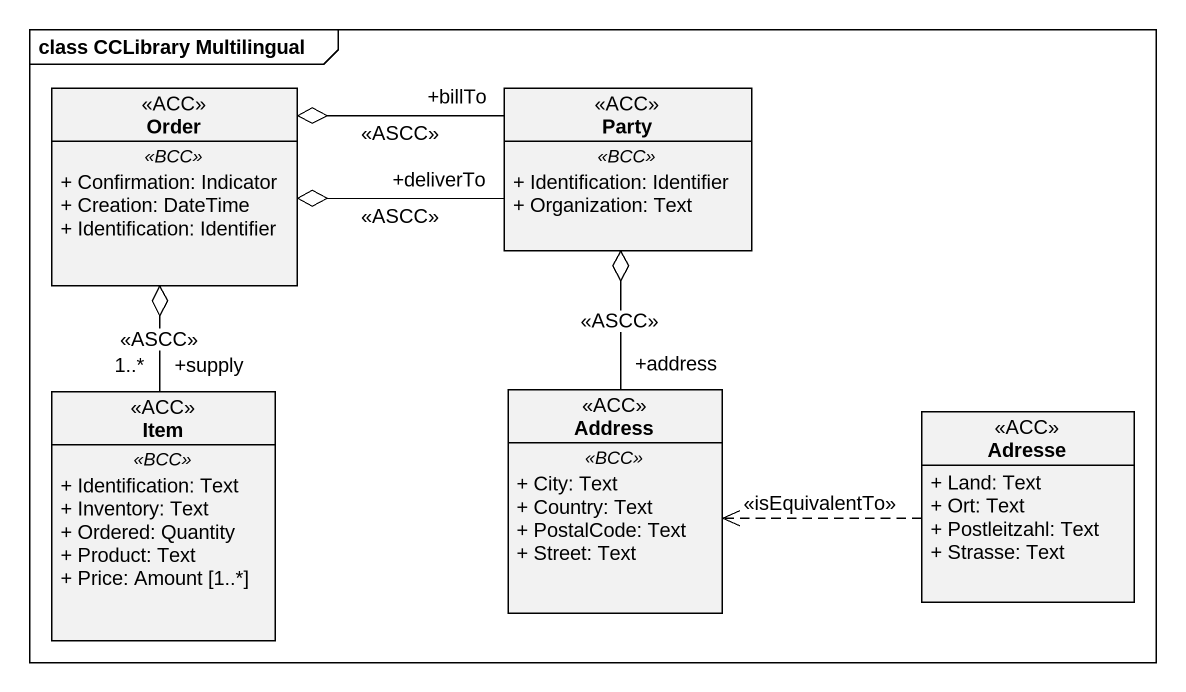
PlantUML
@startuml
mainframe class CCLibrary Multilingual
hide circle
hide empty members
skinparam classAttributeIconSize 0
class Order <<ACC>> {
  .. <<BCC>> ..
  + Confirmation: Indicator
  + Creation: DateTime
  + Identification: Identifier
}
class Party <<ACC>> {
  .. <<BCC>> ..
  + Identification: Identifier
  + Organization: Text
}
class Item <<ACC>> {
  .. <<BCC>> ..
  + Identification: Text
  + Inventory: Text
  + Ordered: Quantity
  + Product: Text
  + Price: Amount [1..*]
}
class Address <<ACC>> {
  .. <<BCC>> ..
  + City: Text
  + Country: Text
  + PostalCode: Text
  + Street: Text
}
class Adresse <<ACC>> {
  + Land: Text
  + Ort: Text
  + Postleitzahl: Text
  + Strasse: Text
}
Order o-right- "+billTo" Party : <<ASCC>>
Order o-right- "+deliverTo" Party : <<ASCC>>
Order o-- "+supply\n1..*" Item : <<ASCC>>
Party o-- "+address" Address : <<ASCC>>
Adresse .left.> Address : <<isEquivalentTo>>
@enduml
